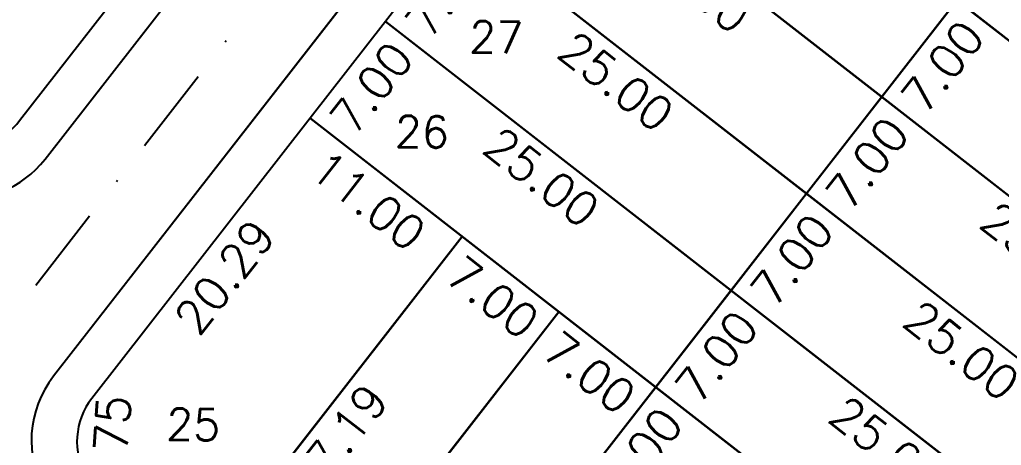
# Model space of a CAD drawing. Header units: millimetres. Extents: x -4430026 to 4783824, y 584 to 9593110.
# Drawn here: x 1900.4 to 1956.5, y 1040 to 1064.3 of the extents above; entities that cross this region are included whole.
import ezdxf
from ezdxf.enums import TextEntityAlignment as Align

# ---------------------------------------------------------------- set-up
doc = ezdxf.new("R2010")
doc.units = ezdxf.units.MM
doc.linetypes.add('CONTINUO', pattern=[0])
doc.linetypes.add('DASHDOT', pattern=[1, 0.5, -0.25, 0, -0.25])
for name, color, linetype in [('Calçada', 1, 'Continuous'), ('Cota', 8, 'Continuous'), ('Cota Curvas', 2, 'Continuous'), ('EIXO DAS VIAS', 252, 'DASHDOT'), ('Lotes', 2, 'Continuous'), ('Numero de lotes', 5, 'Continuous'), ('Área Verde Geral', 98, 'Continuous')]:
    doc.layers.add(name, color=color, linetype=linetype)
doc.styles.add('arcad1', font='romans.shx')
doc.styles.add('ROMANS', font='romans.shx')
doc.dimstyles.new('BOLA100', dxfattribs={"dimscale": 0, "dimtxt": 1.9, "dimasz": 0.18, "dimexe": 0.18, "dimexo": 0.063, "dimgap": 0, "dimtad": 1, "dimzin": 4, "dimdsep": 46, "dimtxsty": 'ROMANS', "dimcen": 0.09, "dimse1": 1, "dimse2": 1, "dimsd1": 1, "dimsd2": 1, "dimclrt": 256, "dimaunit": 1, "dimadec": 4, "dimazin": 0, "dimtfac": 1.2, "dimtix": 1, "dimtmove": 2, "dimatfit": 3, "dimfxl": 1, "dimtvp": 2, "dimtolj": 1, "dimtzin": 4, "dimarcsym": 0})

# ---------------------------------------------------------------- blocks, each defined once
blk = doc.blocks.new('*D2495')
at = {"layer": 'DEFPOINTS', "color": 0}
for p in [(1917.027616612601, 1058.719747414861), (1919.126060431257, 1057.085775646202), (1904.561492583702, 1042.710008805666)]:
    blk.add_point(p, dxfattribs=at)
at = {"layer": 'Cota', "insert": (1912.1434339589, 1049.664561311121), "char_height": 1.9, "attachment_point": 5, "rotation": 52.09357717518896, "style": 'ROMANS'}
blk.add_mtext('\\A1;20.29', dxfattribs=at)
blk = doc.blocks.new('*D2496')
at = {"layer": 'DEFPOINTS', "color": 0}
for p in [(1925.706784016906, 1051.961637241815), (1927.700729970514, 1050.409033656539), (1909.001139731599, 1030.507254332353)]:
    blk.add_point(p, dxfattribs=at)
at = {"layer": 'Cota', "insert": (1918.598343369946, 1040.265497171316), "char_height": 1.9, "attachment_point": 5, "rotation": 52.09357717590499, "style": 'ROMANS'}
blk.add_mtext('\\A1;27.19', dxfattribs=at)
blk = doc.blocks.new('*D2497')
at = {"layer": 'DEFPOINTS', "color": 0}
for p in [(1931.229890551405, 1047.661021674101), (1933.121496431913, 1046.188106088077), (1913.114414853962, 1024.396049341236)]:
    blk.add_point(p, dxfattribs=at)
at = {"layer": 'Cota', "insert": (1923.31419412535, 1035.139274891246), "char_height": 1.9, "attachment_point": 5, "rotation": 52.09357716878351, "style": 'ROMANS'}
blk.add_mtext('\\A1;29.49', dxfattribs=at)
blk = doc.blocks.new('*D2498')
at = {"layer": 'DEFPOINTS', "color": 0}
for p in [(1936.286007141814, 1043.724031945461), (1936.75299708218, 1043.360406113837), (1917.405846726602, 1018.513643851552)]:
    blk.add_point(p, dxfattribs=at)
at = {"layer": 'Cota', "insert": (1925.86286750607, 1031.884305783774), "char_height": 1.9, "attachment_point": 5, "rotation": 52.09357717990719, "style": 'ROMANS'}
blk.add_mtext('\\A1;31.49', dxfattribs=at)
blk = doc.blocks.new('*D2517')
at = {"layer": 'DEFPOINTS', "color": 0}
for p in [(1936.752997083111, 1043.360406113837), (1938.830635694505, 1041.742634502426), (1932.452381515862, 1037.837299579803)]:
    blk.add_point(p, dxfattribs=at)
at = {"layer": 'Cota', "insert": (1935.930763452755, 1039.564736205349), "char_height": 1.9, "attachment_point": 5, "rotation": 52.09357716318834, "style": 'ROMANS'}
blk.add_mtext('\\A1;7.00', dxfattribs=at)
blk = doc.blocks.new('*D2518')
at = {"layer": 'DEFPOINTS', "color": 0}
for p in [(1941.053612650359, 1048.883512642283), (1943.131251254697, 1047.265741036367), (1936.75299708218, 1043.360406113837)]:
    blk.add_point(p, dxfattribs=at)
at = {"layer": 'Cota', "insert": (1940.231379014125, 1045.087842740804), "char_height": 1.9, "attachment_point": 5, "rotation": 52.09357716318834, "style": 'ROMANS'}
blk.add_mtext('\\A1;7.00', dxfattribs=at)
blk = doc.blocks.new('*D2519')
at = {"layer": 'DEFPOINTS', "color": 0}
for p in [(1945.354228210623, 1054.406619174455), (1947.431866812318, 1052.788847570596), (1941.053612649428, 1048.883512642283)]:
    blk.add_point(p, dxfattribs=at)
at = {"layer": 'Cota', "insert": (1944.531994572161, 1050.610949275566), "char_height": 1.9, "attachment_point": 5, "rotation": 52.09357716318834, "style": 'ROMANS'}
blk.add_mtext('\\A1;7.00', dxfattribs=at)
blk = doc.blocks.new('*D2520')
at = {"layer": 'DEFPOINTS', "color": 0}
for p in [(1949.654843777405, 1059.929725704763), (1951.732482383805, 1058.311954097241), (1945.35422821202, 1054.406619174455)]:
    blk.add_point(p, dxfattribs=at)
at = {"layer": 'Cota', "insert": (1948.832610143309, 1056.134055801776), "char_height": 1.9, "attachment_point": 5, "rotation": 52.09357716318834, "style": 'ROMANS'}
blk.add_mtext('\\A1;7.00', dxfattribs=at)
blk = doc.blocks.new('*D2521')
at = {"layer": 'DEFPOINTS', "color": 0}
for p in [(1953.955459342791, 1065.45283224066), (1956.033097946839, 1063.83506063497), (1949.65484377694, 1059.929725708489)]:
    blk.add_point(p, dxfattribs=at)
at = {"layer": 'Cota', "insert": (1953.133225705803, 1061.657162338811), "char_height": 1.9, "attachment_point": 5, "rotation": 52.09357716318834, "style": 'ROMANS'}
blk.add_mtext('\\A1;7.00', dxfattribs=at)
blk = doc.blocks.new('*D2531')
at = {"layer": 'DEFPOINTS', "color": 0}
for p in [(1921.328232175192, 1064.24285394517), (1923.426675991477, 1062.608882177651), (1917.027616611669, 1058.719747414861)]:
    blk.add_point(p, dxfattribs=at)
at = {"layer": 'Cota', "insert": (1920.526803751332, 1060.430983882636), "char_height": 1.9, "attachment_point": 5, "rotation": 52.09357716318834, "style": 'ROMANS'}
blk.add_mtext('\\A1;7.00', dxfattribs=at)
blk = doc.blocks.new('*D2532')
at = {"layer": 'DEFPOINTS', "color": 0}
for p in [(1925.628847741044, 1069.765960473616), (1927.727291557908, 1068.131988705646), (1921.328232173795, 1064.242853943307)]:
    blk.add_point(p, dxfattribs=at)
at = {"layer": 'Cota', "insert": (1924.82741931706, 1065.954090409728), "char_height": 1.9, "attachment_point": 5, "rotation": 52.09357716318834, "style": 'ROMANS'}
blk.add_mtext('\\A1;7.00', dxfattribs=at)
blk = doc.blocks.new('*D2646')
at = {"layer": 'DEFPOINTS', "color": 0}
for p in [(1918.914080936322, 1083.866291545965), (1919.672265463496, 1083.275924483363), (1900.443145577317, 1058.580743989025)]:
    blk.add_point(p, dxfattribs=at)
at = {"layer": 'Cota', "insert": (1908.549956535421, 1072.102356268436), "char_height": 1.9, "attachment_point": 5, "rotation": 52.093577165795, "style": 'ROMANS'}
blk.add_mtext('\\A1;31.30', dxfattribs=at)
blk = doc.blocks.new('*D3083')
at = {"layer": 'DEFPOINTS', "color": 0}
for p in [(1953.955459339531, 1065.452832238797), (1952.473494868394, 1063.549605241614), (1973.680839811904, 1050.093490934048)]:
    blk.add_point(p, dxfattribs=at)
at = {"layer": 'Cota', "insert": (1962.919840073015, 1056.619499045473), "char_height": 1.9, "attachment_point": 5, "rotation": 322.0935771646594, "style": 'ROMANS'}
blk.add_mtext('\\A1;25.00', dxfattribs=at)
blk = doc.blocks.new('*D3092')
at = {"layer": 'DEFPOINTS', "color": 0}
for p in [(1949.654843776008, 1059.929725708489), (1948.155762724385, 1058.004516579672), (1969.380224247916, 1044.570384400014)]:
    blk.add_point(p, dxfattribs=at)
at = {"layer": 'Cota', "insert": (1958.602107929764, 1051.07441038294), "char_height": 1.9, "attachment_point": 5, "rotation": 322.0935771646594, "style": 'ROMANS'}
blk.add_mtext('\\A1;25.00', dxfattribs=at)
blk = doc.blocks.new('*D3093')
at = {"layer": 'DEFPOINTS', "color": 0}
for p in [(1929.92946330736, 1075.289067009513), (1928.430382258773, 1073.363857884595), (1949.654843776939, 1059.929725708489)]:
    blk.add_point(p, dxfattribs=at)
at = {"layer": 'Cota', "insert": (1938.876727461622, 1066.433751689834), "char_height": 1.9, "attachment_point": 5, "rotation": 322.0935771646594, "style": 'ROMANS'}
blk.add_mtext('\\A1;25.00', dxfattribs=at)
blk = doc.blocks.new('*D3104')
at = {"layer": 'DEFPOINTS', "color": 0}
for p in [(1945.35422821202, 1054.406619174454), (1943.771609006602, 1052.374125375397), (1965.079608684859, 1039.047277871568)]:
    blk.add_point(p, dxfattribs=at)
at = {"layer": 'Cota', "insert": (1954.217954210917, 1045.444019179495), "char_height": 1.9, "attachment_point": 5, "rotation": 322.0935771646594, "style": 'ROMANS'}
blk.add_mtext('\\A1;25.00', dxfattribs=at)
blk = doc.blocks.new('*D3105')
at = {"layer": 'DEFPOINTS', "color": 0}
for p in [(1925.628847740578, 1069.765960473616), (1924.0462285391, 1067.733466679618), (1945.35422821202, 1054.406619174454)]:
    blk.add_point(p, dxfattribs=at)
at = {"layer": 'Cota', "insert": (1934.492573742077, 1060.803360484756), "char_height": 1.9, "attachment_point": 5, "rotation": 322.0935771646594, "style": 'ROMANS'}
blk.add_mtext('\\A1;25.00', dxfattribs=at)
blk = doc.blocks.new('*D3111')
at = {"layer": 'DEFPOINTS', "color": 0}
for p in [(1941.053612646168, 1048.883512644146), (1939.52030411786, 1046.914346552163), (1960.778993118542, 1033.524171339397)]:
    blk.add_point(p, dxfattribs=at)
at = {"layer": 'Cota', "insert": (1949.966649322481, 1039.984240356021), "char_height": 1.9, "attachment_point": 5, "rotation": 322.0935771646594, "style": 'ROMANS'}
blk.add_mtext('\\A1;25.00', dxfattribs=at)
blk = doc.blocks.new('*D3112')
at = {"layer": 'DEFPOINTS', "color": 0}
for p in [(1921.328232176123, 1064.24285394517), (1919.794923653184, 1062.273687860082), (1941.053612647565, 1048.883512640421)]:
    blk.add_point(p, dxfattribs=at)
at = {"layer": 'Cota', "insert": (1930.241268857515, 1055.343581664167), "char_height": 1.9, "attachment_point": 5, "rotation": 322.0935771646594, "style": 'ROMANS'}
blk.add_mtext('\\A1;25.00', dxfattribs=at)
blk = doc.blocks.new('*D3118')
at = {"layer": 'DEFPOINTS', "color": 0}
for p in [(1936.752997083111, 1043.360406113837), (1935.136150397445, 1041.283955347037), (1956.478377554087, 1028.001064805362)]:
    blk.add_point(p, dxfattribs=at)
at = {"layer": 'Cota', "insert": (1945.582495602535, 1034.353849150531), "char_height": 1.9, "attachment_point": 5, "rotation": 322.0935771646594, "style": 'ROMANS'}
blk.add_mtext('\\A1;25.00', dxfattribs=at)
blk = doc.blocks.new('*D3127')
at = {"layer": 'DEFPOINTS', "color": 0}
for p in [(1931.229890550474, 1047.661021670375), (1929.613043869451, 1045.584570909537), (1936.75299708218, 1043.360406113837)]:
    blk.add_point(p, dxfattribs=at)
at = {"layer": 'Cota', "insert": (1932.958252102591, 1044.183827586028), "char_height": 1.9, "attachment_point": 5, "rotation": 322.0935771646594, "style": 'ROMANS'}
blk.add_mtext('\\A1;7.00', dxfattribs=at)
blk = doc.blocks.new('*D3128')
at = {"layer": 'DEFPOINTS', "color": 0}
for p in [(1925.706784016905, 1051.961637241815), (1924.089937331943, 1049.885186475918), (1931.229890550939, 1047.661021674101)]:
    blk.add_point(p, dxfattribs=at)
at = {"layer": 'Cota', "insert": (1927.435145568517, 1048.484443149735), "char_height": 1.9, "attachment_point": 5, "rotation": 322.0935771646594, "style": 'ROMANS'}
blk.add_mtext('\\A1;7.00', dxfattribs=at)
blk = doc.blocks.new('*D3129')
at = {"layer": 'DEFPOINTS', "color": 0}
for p in [(1917.027616610738, 1058.719747414861), (1915.41076992846, 1056.643296652412), (1925.706784016905, 1051.961637241815)]:
    blk.add_point(p, dxfattribs=at)
at = {"layer": 'Cota', "insert": (1920.334008600726, 1054.013806023081), "char_height": 1.9, "attachment_point": 5, "rotation": 322.0935771646594, "style": 'ROMANS'}
blk.add_mtext('\\A1;11.00', dxfattribs=at)

msp = doc.modelspace()

# ---------------------------------------------------------------- hatches: boundary and pattern name
at = {"layer": 'Área Verde Geral'}
h = msp.add_hatch(dxfattribs=at)
h.set_pattern_fill('ANSI37', color=256, scale=0.3, angle=24.82082076021936, style=0)
h.set_pattern_definition([(69.82082076021932, (-350710.3129513949, -9590084.730252339), (-0.8940340631347666, 0.3285716724776191), []), (159.8208207602193, (-350710.3129513949, -9590084.730252339), (-0.3285716724776191, -0.8940340631347666), [])])
edge = h.paths.add_edge_path()
edge.add_arc((1861.562452413595, 1234.993679527242), 3.999999997380474, 359.7053121631779, 412.0935772203702)
edge.add_line((1864.019947018811, 1238.149740403567), (1765.65378022507, 1314.743422877092))
edge.add_arc((1739.475793643376, 1280.230809332852), 43.31751926328906, 52.81950455632527, 53.53386555940087)
edge.add_arc((1741.07975573039, 1283.173884348992), 39.99999989749416, 52.09357723332329, 52.875966915223785, ccw=False)
edge.add_arc((1741.07975573039, 1283.173884348992), 39.99999989750154, 52.09357723332336, 52.87596691522378)
edge.add_arc((1739.475793557753, 1280.230809390594), 43.3175192677463, 53.53386542292816, 69.28577819848881)
edge.add_arc((1741.079755648318, 1283.173884280075), 39.99999999977376, 69.94367671954542, 89.93581227791273)
edge.add_arc((1741.600962481449, 1286.125133806888), 37.05178813824286, 90.70851083112109, 90.73670386608251, ccw=False)
edge.add_line((1741.142797422932, 1323.174089109574), (1697.984784527087, 1323.396064547871))
edge.add_line((1697.984784527087, 1323.396064547871), (1694.052907246036, 1315.273405032281))
edge.add_line((1694.052907246036, 1315.273405032281), (1807.750458368437, 1178.602920027498))
edge.add_line((1807.750458368437, 1178.602920027498), (1894.980441710317, 896.706287950326))
edge.add_line((1894.980441710317, 896.706287950326), (1950.571498882362, 824.2976620905588))
edge.add_line((1950.571498882362, 824.2976620905588), (2017.448538364713, 783.6256134957562))
edge.add_line((2017.448538364713, 783.6256134957562), (2115.572396463585, 797.5365037322531))
edge.add_line((2115.572396463585, 797.5365037322531), (2114.465552955737, 803.6578850448618))
edge.add_arc((2002.77667003211, 783.4627511855701), 113.5000000014199, 10.24925176987944, 52.09371804003655)
edge.add_line((2072.507859377061, 873.0161499642322), (2072.508079547306, 873.015978530098))
edge.add_line((2072.508079547306, 873.015978530098), (1944.686200186481, 972.5456111226717))
edge.add_arc((2071.554359348944, 1135.477253815208), 206.4999999994194, 185.890598850541, 232.0935771754163, ccw=False)
edge.add_arc((2071.553437810844, 1135.486183682505), 206.4999999893368, 179.7053121115445, 185.893089702423, ccw=False)
edge.add_line((1865.056169115343, 1136.548265064184), (1865.562399504577, 1234.973106525887))

# ---------------------------------------------------------------- linework, layer by layer
at = {"layer": 'Calçada', "lineweight": -3}
for p, q in [((1901.895888523535, 1056.377258043785), (1973.559377112762, 1148.41177635086)), ((1901.895888524466, 1056.377258045648), (1973.559377112762, 1148.41177635086)), ((1979.871498862618, 1143.496787134607), (1902.38167118501, 1043.979737319101)), ((1979.871498862618, 1143.496787134607), (1902.381671185942, 1043.979737320964))]:
    msp.add_line(p, q, dxfattribs=at)
for points in [[(1865.562399504577, 1234.973106525887, 0.2326533140935516), (1864.019947018811, 1238.149740403567), (1765.65378022507, 1314.743422877092, 0.003116997982429166), (1765.221455124543, 1315.067117834512, -0.003413832257432995), (1765.654701720328, 1314.734493047048, 0.003413832257432995), (1765.221455124543, 1315.067117834512, 0.06883911603712678), (1754.797504482196, 1320.748122355018, 0.08745408587550452), (1741.124567122535, 1323.173859179069, -0.0001230153221735906), (1741.142797422932, 1323.174089109574), (1697.984784527087, 1323.396064547871), (1694.052907246036, 1315.273405032281), (1807.750458368437, 1178.602920027498), (1894.980441710317, 896.706287950326), (1950.571498882362, 824.2976620905588), (2017.448538364713, 783.6256134957562), (2115.572396463585, 797.5365037322531), (2114.465552955737, 803.6578850448618, 0.1846371773831074), (2072.507859377061, 873.0161499642322), (2072.508079547306, 873.015978530098), (1944.686200186481, 972.5456111226717, -0.2043747858885502), (1866.144747487606, 1114.284298500095, -0.02700583546908079), (1865.056169115343, 1136.548265064184)], [(1973.559377112762, 1148.41177635086, 0.414213562373032), (1972.511527714656, 1156.832109574277), (1938.583873303012, 1183.250176614199, 0.4142135623732439), (1930.163540076335, 1182.202327216093), (1878.289292726537, 1115.582330601339, 0.199075058017695), (1877.069774293212, 1111.151420315776, 0.0710493151205822), (1891.654663671145, 1057.682012995754, 0.5698588760945003), (1901.895888523535, 1056.377258043785)], [(1973.559377112762, 1148.41177635086, 0.414213562373032), (1972.511527714656, 1156.832109574277), (1938.583873303944, 1183.250176614199, 0.4142135623732439), (1930.163540077267, 1182.202327216093), (1878.289292726537, 1115.582330601339, 0.199075058017695), (1877.069774294143, 1111.151420315776, 0.0710493151205822), (1891.654663671145, 1057.682012995754, 0.5698588760945003), (1901.895888524466, 1056.377258045648)], [(2023.267335900442, 1109.706236267511, 0.414213562373097), (2022.219486497679, 1118.126569494654), (1988.291832089295, 1144.54463653085, 0.4142135623729686), (1979.871498862618, 1143.496787134607), (1902.38167118501, 1043.979737319101, 0.3055896015617149), (1901.922964703163, 1037.287692507778, 0.0588590682434539), (1929.470414928963, 1000.465577514891, 0.4586573060671542), (1938.554014746436, 1000.912346098621)], [(2023.267335901373, 1109.706236267511, 0.414213562373097), (2022.219486500007, 1118.126569490928), (1988.291832090226, 1144.544636532713, 0.4142135623729686), (1979.871498862618, 1143.496787134607), (1902.381671185942, 1043.979737320964, 0.3055896015617149), (1901.922964704094, 1037.287692507778, 0.0588590682434539), (1929.470414931291, 1000.465577511166, 0.4586573060671542), (1938.554014747368, 1000.912346100483)]]:
    msp.add_lwpolyline(points, format="xyb", close=True, dxfattribs=at)
for centre in [(2071.554359348827, 1135.477253817071), (2071.554359349759, 1135.477253818933)]:
    msp.add_arc(centre, 203.9999999999996, 179.7053122167324, 232.0935772052912, dxfattribs=at)
at = {"layer": 'EIXO DAS VIAS', "ltscale": 10}
msp.add_line((1895.160280025901, 1041.216292763178, 103.7075370668876), (1982.859174509404, 1153.844433927957, 103.7075370668876), dxfattribs=at)
at = {"layer": 'EIXO DAS VIAS', "ltscale": 10, "elevation": 103.7075370668876}
msp.add_lwpolyline([(1895.160280025901, 1041.216292763178, 0.08192670378580309), (1934.780890646261, 989.5559796393404)], format="xyb", dxfattribs=at)
at = {"layer": 'Lotes', "lineweight": -3}
for p, q in [((2003.719725164921, 1129.363064965282), (1917.405846726951, 1018.513643851552)), ((1973.680839813185, 1050.093490934048), (1934.230078870767, 1080.812173539821)), ((1969.3802242478, 1044.570384403739), (1929.929463307244, 1075.289067009513)), ((1965.079608685208, 1039.047277871568), (1925.628847740927, 1069.765960479204)), ((1960.778993118891, 1033.524171339397), (1921.328232177404, 1064.24285394517)), ((1956.478377554437, 1028.001064805363), (1917.027616612018, 1058.719747414861)), ((1925.706784018186, 1051.961637241815), (1909.001139731949, 1030.507254332353)), ((1931.229890551289, 1047.661021674101), (1913.114414854312, 1024.396049341236))]:
    msp.add_line(p, q, dxfattribs=at)
at = {"layer": 'Lotes', "linetype": 'CONTINUO', "lineweight": -3}
for p, q in [((1900.443145577667, 1058.580743989025), (1919.672265461517, 1083.275924487088)), ((1929.929463307244, 1075.289067009513), (1949.654843777289, 1059.929725708489)), ((1949.654843777289, 1059.929725708489), (1929.929463307244, 1075.289067009513)), ((1925.628847740927, 1069.765960479204), (1921.328232177404, 1064.24285394517)), ((1925.628847740927, 1069.765960479204), (1945.354228212369, 1054.406619174455)), ((1945.354228212369, 1054.406619174455), (1925.628847740927, 1069.765960479204)), ((1949.654843777289, 1059.929725708489), (1953.95545934314, 1065.45283224066)), ((1953.95545934314, 1065.45283224066), (1949.654843777289, 1059.929725708489)), ((1973.680839813185, 1050.093490934048), (1953.95545934314, 1065.45283224066)), ((1953.95545934314, 1065.45283224066), (1973.680839813185, 1050.093490934048)), ((1921.328232177404, 1064.24285394517), (1917.027616612018, 1058.719747414861)), ((1921.328232177404, 1064.24285394517), (1941.053612649777, 1048.883512642283)), ((1941.053612649777, 1048.883512642283), (1921.328232177404, 1064.24285394517)), ((1945.354228212369, 1054.406619174455), (1949.654843777289, 1059.929725708489)), ((1949.654843777289, 1059.929725708489), (1945.354228212369, 1054.406619174455)), ((1969.3802242478, 1044.570384403739), (1949.654843777289, 1059.929725708489)), ((1949.654843777289, 1059.929725708489), (1969.3802242478, 1044.570384403739)), ((1917.027616612018, 1058.719747414861), (1904.561492584051, 1042.710008805666)), ((1917.027616612018, 1058.719747414861), (1936.752997082529, 1043.360406113837)), ((1925.706784018186, 1051.961637241815), (1917.027616612018, 1058.719747414861)), ((1941.053612649777, 1048.883512642283), (1945.354228212369, 1054.406619174455)), ((1945.354228212369, 1054.406619174455), (1941.053612649777, 1048.883512642283)), ((1965.079608685208, 1039.047277871568), (1945.354228212369, 1054.406619174455)), ((1945.354228212369, 1054.406619174455), (1965.079608685208, 1039.047277871568)), ((1909.001139731949, 1030.507254332353), (1925.706784018186, 1051.961637241815)), ((1925.706784018186, 1051.961637241815), (1909.001139731949, 1030.507254332353)), ((1931.229890551289, 1047.661021674101), (1925.706784018186, 1051.961637241815)), ((1936.752997082529, 1043.360406113837), (1941.053612649777, 1048.883512642283)), ((1941.053612649777, 1048.883512642283), (1936.752997082529, 1043.360406113837)), ((1960.778993118891, 1033.524171339397), (1941.053612649777, 1048.883512642283)), ((1941.053612649777, 1048.883512642283), (1960.778993118891, 1033.524171339397)), ((1913.114414854312, 1024.396049341236), (1931.229890551289, 1047.661021674101)), ((1931.229890551289, 1047.661021674101), (1913.114414854312, 1024.396049341236)), ((1936.752997082529, 1043.360406113837), (1931.229890551289, 1047.661021674101)), ((1917.405846726951, 1018.513643851552), (1936.752997082529, 1043.360406113837)), ((1936.752997082529, 1043.360406113837), (1932.452381518075, 1037.837299579803)), ((1956.478377554437, 1028.001064805363), (1936.752997082529, 1043.360406113837)), ((1936.752997082529, 1043.360406113837), (1956.478377554437, 1028.001064805363))]:
    msp.add_line(p, q, dxfattribs=at)
at = {"layer": 'Lotes'}
for points in [[(1910.993098052555, 1090.034034661997), (1891.397282711101, 1064.867922021125, 0.007540639398219227), (1893.608619801571, 1059.466966508005, 0.5713365039460354), (1900.443145577667, 1058.580743989025), (1919.672265461517, 1083.275924487088)], [(1917.027616611087, 1058.719747414861), (1904.561492584051, 1042.710008805666, 0.3060756982235116), (1904.259256765583, 1038.242493307267, 0.01172383677810483), (1909.001139731949, 1030.507254332353), (1925.706784017255, 1051.961637241815)], [(1925.706784018186, 1051.961637241815), (1909.001139731949, 1030.507254332353, 0.009518351176746521), (1913.114414854777, 1024.39604933751), (1931.229890551289, 1047.661021674101)], [(1931.229890551289, 1047.661021674101), (1913.114414854777, 1024.39604933751, 0.009408352515045425), (1917.405846726951, 1018.513643851552), (1936.752997082529, 1043.360406113837)]]:
    msp.add_lwpolyline(points, format="xyb", close=True, dxfattribs=at)
for points in [[(1934.230078870767, 1080.812173539821), (1929.92946330445, 1075.289067013238), (1949.654843777289, 1059.929725708489), (1953.95545934314, 1065.452832235072)], [(1929.929463307244, 1075.289067009513), (1925.628847741393, 1069.765960473616), (1945.354228212369, 1054.406619174455), (1949.654843777289, 1059.929725708489)], [(1958.256074906663, 1070.975938769106), (1953.955459344072, 1065.452832236935), (1973.680839812254, 1050.093490934048), (1977.981455379037, 1055.616597466219)], [(1925.628847740927, 1069.765960473616), (1921.328232176473, 1064.24285394517), (1941.053612648846, 1048.883512640421), (1945.354228212369, 1054.406619174455)], [(1953.955459344072, 1065.452832236935), (1949.654843777289, 1059.929725708489), (1969.380224248265, 1044.570384400014), (1973.680839812254, 1050.093490934048)], [(1921.328232176473, 1064.24285394517), (1917.027616612018, 1058.719747414861), (1936.752997082529, 1043.360406113837), (1941.053612648846, 1048.883512640421)], [(1949.654843777289, 1059.929725708489), (1945.354228212369, 1054.406619174455), (1965.079608685208, 1039.047277871568), (1969.380224248265, 1044.570384400014)], [(1945.354228212369, 1054.406619174455), (1941.053612649777, 1048.883512642283), (1960.77899311796, 1033.524171339397), (1965.079608685208, 1039.047277871568)], [(1941.053612647915, 1048.883512640421), (1936.752997082063, 1043.360406110112), (1956.478377553505, 1028.001064805363), (1960.778993117028, 1033.524171339397)], [(1936.752997082529, 1043.360406113837), (1932.452381516212, 1037.837299579803), (1937.975488050246, 1033.536684015814), (1943.498594581486, 1029.236068451826), (1952.177761989982, 1022.477958275054), (1956.478377553505, 1028.001064805363)]]:
    msp.add_lwpolyline(points, close=True, dxfattribs=at)
at = {"layer": 'Lotes', "linetype": 'CONTINUO', "lineweight": -3}
msp.add_arc((1907.717553461307, 1040.252514200334), 4.000000002305822, 142.0935771626085, 210.1658830395589, dxfattribs=at)

# ---------------------------------------------------------------- texts
at = {"layer": 'Cota Curvas', "insert": (1905.653368326706, 1040.045307984624, -51.85376853344381), "char_height": 1.9, "attachment_point": 5, "rotation": 86.12973011807625, "style": 'ROMANS'}
msp.add_mtext('\\A1;4.75', dxfattribs=at)
at = {"layer": 'Numero de lotes', "style": 'arcad1'}
for s, p in [('27', (1927.648837698494, 1063.34068285865, 103.7075370668876)), ('26', (1923.403039595914, 1057.940158002127, 103.7075370668876)), ('25', (1910.353302946185, 1041.223749447663, 103.7075370668876))]:
    msp.add_text(s, height=1.799999999999999, rotation=358.9753949972398, dxfattribs=at).set_placement(p, align=Align.MIDDLE_CENTER)

# ---------------------------------------------------------------- dimensions: what is measured, and where the dimension line sits
at = {"layer": 'Cota'}
for p1, p2, distance, picture, middle in [((1900.443145577317, 1058.580743989025), (1919.672265463496, 1083.275924483363), 0.9609250989806828, '*D2646', (1908.549956535421, 1072.102356268436)), ((1904.561492583702, 1042.710008805666), (1917.0276166126, 1058.719747414861), -2.659573311799255, '*D2495', (1912.1434339589, 1049.664561311121)), ((1909.001139731599, 1030.507254332353), (1925.706784016906, 1051.961637241815), -2.527132437946474, '*D2496', (1918.598343369946, 1040.265497171316)), ((1913.114414853962, 1024.396049341236), (1931.229890551405, 1047.661021674101), -2.397426355641639, '*D2497', (1923.31419412535, 1035.139274891246)), ((1917.405846726602, 1018.513643851552), (1936.75299708218, 1043.360406113837), 0.5918643001798117, '*D2498', (1925.86286750607, 1031.884305783774))]:
    dim = msp.add_aligned_dim(p1=p1, p2=p2, distance=distance, dimstyle='BOLA100', override={"dimscale": 1}, dxfattribs=at)
    dim.commit()
    dim.dimension.update_dxf_attribs({"geometry": picture, "text_midpoint": middle})
for base, p1, p2, angle, picture, middle in [((1928.430382258773, 1073.363857884595), (1949.65484377694, 1059.929725708489), (1929.92946330736, 1075.289067009513), 322.0935771646594, '*D3093', (1938.876727461622, 1066.433751689834)), ((1927.727291557908, 1068.131988705646), (1921.328232173795, 1064.242853943307), (1925.628847741044, 1069.765960473616), 232.0935771631884, '*D2532', (1924.82741931706, 1065.954090409728)), ((1924.0462285391, 1067.733466679618), (1945.35422821202, 1054.406619174455), (1925.628847740578, 1069.765960473616), 322.0935771646594, '*D3105', (1934.492573742077, 1060.803360484756)), ((1956.033097946839, 1063.83506063497), (1949.65484377694, 1059.929725708489), (1953.955459342791, 1065.45283224066), 232.0935771631884, '*D2521', (1953.133225705803, 1061.657162338811)), ((1952.473494868394, 1063.549605241614), (1973.680839811905, 1050.093490934048), (1953.955459339531, 1065.452832238797), 322.0935771646594, '*D3083', (1962.919840073015, 1056.619499045473)), ((1923.426675991477, 1062.608882177651), (1917.027616611669, 1058.719747414861), (1921.328232175192, 1064.24285394517), 232.0935771631884, '*D2531', (1920.526803751332, 1060.430983882636)), ((1919.794923653184, 1062.273687860082), (1941.053612647565, 1048.883512640421), (1921.328232176123, 1064.24285394517), 322.0935771646594, '*D3112', (1930.241268857515, 1055.343581664167)), ((1951.732482383805, 1058.311954097241), (1945.35422821202, 1054.406619174455), (1949.654843777405, 1059.929725704763), 232.0935771631884, '*D2520', (1948.832610143309, 1056.134055801776)), ((1948.155762724385, 1058.004516579672), (1969.380224247916, 1044.570384400014), (1949.654843776008, 1059.929725708489), 322.0935771646594, '*D3092', (1958.602107929764, 1051.07441038294)), ((1915.41076992846, 1056.643296652412), (1925.706784016906, 1051.961637241815), (1917.027616610738, 1058.719747414861), 322.0935771646594, '*D3129', (1920.334008600726, 1054.013806023081)), ((1947.431866812318, 1052.788847570596), (1941.053612649428, 1048.883512642283), (1945.354228210623, 1054.406619174455), 232.0935771631884, '*D2519', (1944.531994572161, 1050.610949275566)), ((1943.771609006602, 1052.374125375397), (1965.079608684859, 1039.047277871568), (1945.35422821202, 1054.406619174455), 322.0935771646594, '*D3104', (1954.217954210917, 1045.444019179495)), ((1924.089937331943, 1049.885186475918), (1931.22989055094, 1047.661021674101), (1925.706784016906, 1051.961637241815), 322.0935771646594, '*D3128', (1927.435145568517, 1048.484443149735)), ((1943.131251254697, 1047.265741036367), (1936.75299708218, 1043.360406113837), (1941.053612650359, 1048.883512642283), 232.0935771631884, '*D2518', (1940.231379014125, 1045.087842740804)), ((1939.52030411786, 1046.914346552163), (1960.778993118542, 1033.524171339397), (1941.053612646168, 1048.883512644146), 322.0935771646594, '*D3111', (1949.966649322481, 1039.984240356021)), ((1929.613043869451, 1045.584570909537), (1936.75299708218, 1043.360406113837), (1931.229890550474, 1047.661021670375), 322.0935771646594, '*D3127', (1932.958252102591, 1044.183827586028)), ((1938.830635694505, 1041.742634502426), (1932.452381515863, 1037.837299579803), (1936.752997083111, 1043.360406113837), 232.0935771631884, '*D2517', (1935.930763452755, 1039.564736205349)), ((1935.136150397445, 1041.283955347037), (1956.478377554087, 1028.001064805363), (1936.752997083111, 1043.360406113837), 322.0935771646594, '*D3118', (1945.582495602535, 1034.353849150531))]:
    dim = msp.add_linear_dim(base=base, p1=p1, p2=p2, angle=angle, dimstyle='BOLA100', override={"dimscale": 1}, dxfattribs=at)
    dim.commit()
    dim.dimension.update_dxf_attribs({"geometry": picture, "text_midpoint": middle})

doc.saveas('drawing.dxf')
